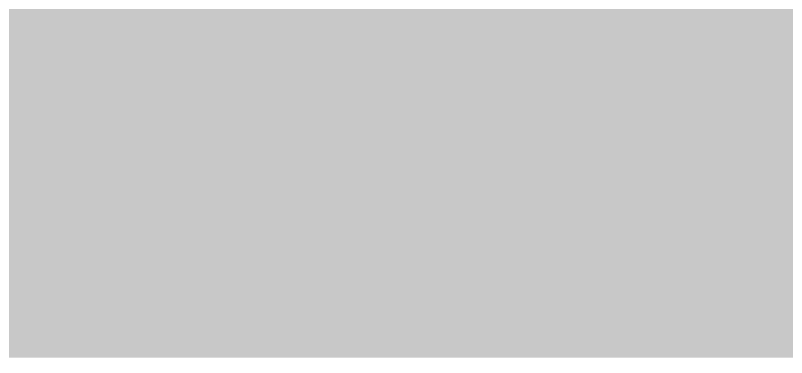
# Model space of a CAD drawing. Header units: inches. Extents: x -10205 to 13964, y -460 to 30702.
# Drawn here: x -2938.413 to -2936.217, y 12086.089 to 12087.064 of the extents above; entities that cross this region are included whole.
import ezdxf

# ---------------------------------------------------------------- set-up
doc = ezdxf.new("R2010")
doc.units = ezdxf.units.IN
doc.header["$MEASUREMENT"] = 0
doc.layers.add('A-WALL-PATT-5', color=111, linetype='Continuous', lineweight=9)

msp = doc.modelspace()

# ---------------------------------------------------------------- hatches: boundary and pattern name
at = {"layer": 'A-WALL-PATT-5'}
h = msp.add_hatch(dxfattribs=at)
h.set_pattern_fill('FP_3', color=256, style=0, pattern_type=2)
h.set_pattern_definition([(0, (0, 0), (0, 9.596), []), (315, (0, 0), (9.5968532, 0), [13.571, -13.571]), (45, (0, 0), (9.5968532, 0), [13.571, -13.571])])
h.paths.add_polyline_path([(-2551.9987, 12086.0894), (-2551.9987, 12087.0894), (-2562.6237, 12087.0894), (-2561.6237, 12086.0894), (-2559.9987, 12086.0894)], flags=0)
h.paths.add_polyline_path([(-2100.3237, 12086.0894), (-2099.3237, 12086.0894), (-2099.3237, 12087.0894), (-2138.9112, 12087.0894), (-2138.9112, 12086.0894), (-2102.7237, 12086.0894)], flags=0)
h.paths.add_polyline_path([(-2443.5487, 12086.0894), (-2407.3362, 12086.0894), (-2407.3362, 12087.0894), (-2443.5487, 12087.0894), (-2443.5487, 12086.8706)], flags=0)
h.paths.add_polyline_path([(-2447.0487, 12086.0894), (-2445.4237, 12086.0894), (-2444.4237, 12087.0894), (-2455.0487, 12087.0894), (-2455.0487, 12086.0894)], flags=0)
h.paths.add_polyline_path([(-2319.5362, 12086.0894), (-2319.5362, 12087.0894), (-2369.3112, 12087.0894), (-2369.3112, 12086.0894)], flags=0)
h.paths.add_polyline_path([(-2214.9612, 12086.0894), (-2214.9612, 12087.0894), (-2281.5112, 12087.0894), (-2281.5112, 12086.0894), (-2274.9156, 12086.0894)], flags=0)
h.paths.add_polyline_path([(-2676.5112, 12086.0894), (-2612.8612, 12086.0894), (-2612.8612, 12087.0894), (-2676.5112, 12087.0894)], flags=0)
h.paths.add_polyline_path([(-2563.4987, 12086.0894), (-2563.4987, 12087.0894), (-2572.8612, 12087.0894), (-2572.8612, 12086.0894)], flags=0)
h.paths.add_polyline_path([(-2851.4987, 12086.0894), (-2791.3362, 12086.0894), (-2791.3362, 12087.0894), (-2868.5112, 12087.0894), (-2868.5112, 12086.0894)], flags=0)
h.paths.add_polyline_path([(-3142.1112, 12086.0894), (-3132.1362, 12086.0894), (-3132.1362, 12087.0894), (-3142.1112, 12087.0894)], flags=0)
h.paths.add_polyline_path([(-3427.4987, 12086.0894), (-3405.7362, 12086.0894), (-3405.7362, 12087.0894), (-3444.5112, 12087.0894), (-3444.5112, 12086.0894)], flags=0)
h.paths.add_polyline_path([(-3712.9362, 12086.0894), (-3712.9362, 12087.0894), (-3713.1237, 12087.0894), (-3713.1237, 12086.0894)], flags=0)
h.paths.add_polyline_path([(-2936.3737, 12086.0894), (-2906.5362, 12086.0894), (-2906.5362, 12087.0894), (-2983.7112, 12087.0894), (-2983.7112, 12086.0894), (-2945.1237, 12086.0894)], flags=0)
h.paths.add_polyline_path([(-3214.1112, 12086.0894), (-3180.1362, 12086.0894), (-3180.1362, 12087.0894), (-3214.1112, 12087.0894)], flags=0)
h.paths.add_polyline_path([(-2753.3112, 12086.0894), (-2714.5362, 12086.0894), (-2714.5362, 12087.0894), (-2753.3112, 12087.0894)], flags=0)
h.paths.add_polyline_path([(-3021.7362, 12086.0894), (-3021.7362, 12087.0894), (-3094.1112, 12087.0894), (-3094.1112, 12086.0894)], flags=0)
h.paths.add_polyline_path([(-3751.5237, 12086.0894), (-3751.1487, 12086.1271), (-3751.1487, 12087.0894), (-3828.2237, 12087.0894), (-3828.2237, 12086.0894), (-3755.7737, 12086.0894)], flags=0)
h.paths.add_polyline_path([(-3367.7112, 12086.0894), (-3252.1362, 12086.0894), (-3252.1362, 12087.0894), (-3367.7112, 12087.0894)], flags=0)
h.paths.add_polyline_path([(-3674.9112, 12086.0894), (-3482.5362, 12086.0894), (-3482.5362, 12087.0894), (-3674.9112, 12087.0894)], flags=0)

doc.saveas('drawing.dxf')
